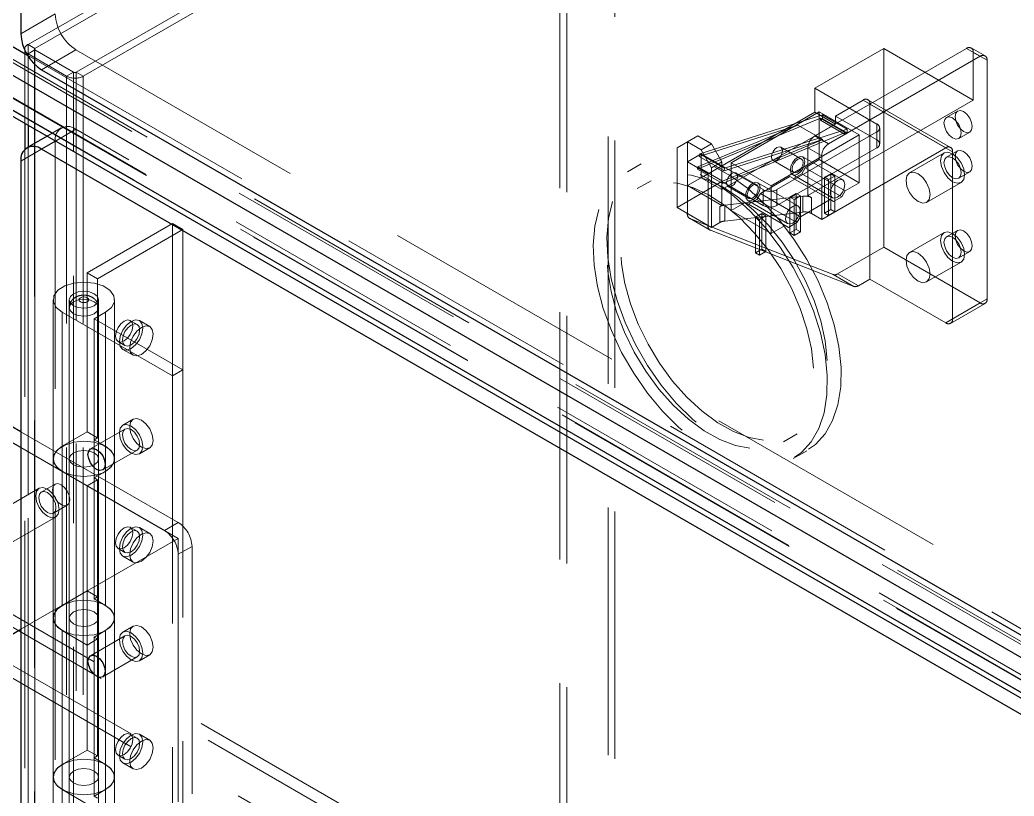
# Model space of a CAD drawing. Header units: millimetres. Extents: x 108 to 5832, y 144 to 4056.
# Drawn here: x 5037.8 to 5139.8, y 2821.1 to 2900.8 of the extents above; entities that cross this region are included whole.
import ezdxf

# ---------------------------------------------------------------- set-up
doc = ezdxf.new("R2010")
doc.units = ezdxf.units.MM
doc.header["$LTSCALE"] = 20
doc.linetypes.add('HIDDEN', pattern=[1.905, 1.27, -0.635])

msp = doc.modelspace()

# ---------------------------------------------------------------- linework, layer by layer
at = {"color": 7, "linetype": 'Continuous', "lineweight": 25}
for p, q in [((4300.95, 3320.01), (5213.12, 2793.43)), ((4300.95, 3316.42), (5213.12, 2789.83)), ((4301.33, 3315.59), (5213.5, 2789.01)), ((5037.87, 3015.28), (5037.87, 2899.33)), ((5039.99, 2895.66), (5210.4, 2797.28)), ((5038.26, 2890.17), (5038.26, 2887.46)), ((5040.56, 2888.84), (5038.49, 2887.64)), ((5210.4, 2789.12), (5039.99, 2887.49)), ((5037.87, 2886.27), (5037.87, 2770.32)), ((5037.87, 2858.5), (5035.74, 2859.73)), ((5037.87, 2856.87), (5035.74, 2858.09)), ((5036.35, 2837.34), (5037.87, 2838.21))]:
    msp.add_line(p, q, dxfattribs=at)
at = {"color": 1, "linetype": 'HIDDEN', "lineweight": 18}
for p, q in [((5214.25, 2794.08), (4302.79, 3320.25)), ((4302.93, 3320.5), (5214.4, 2794.32)), ((4302.79, 3316.66), (5214.25, 2790.49)), ((4302.83, 3316.57), (5214.3, 2790.39)), ((5214.4, 2790.4), (4302.93, 3316.58)), ((5214.4, 2789.1), (4302.23, 3315.68)), ((4363.46, 3228.55), (5280.16, 2699.35)), ((4364.17, 3226.84), (5280.16, 2698.05)), ((5280.16, 2694.13), (4364.17, 3222.92)), ((5280.16, 2692.82), (4363.46, 3222.02)), ((5093.2, 2929.76), (5038.61, 2898.25)), ((5093.9, 2929.36), (5039.32, 2897.84)), ((5093.2, 2807.28), (5093.2, 2929.76)), ((5093.9, 2806.88), (5093.9, 2929.36)), ((5043.56, 2895.39), (5098.15, 2926.91)), ((5098.15, 2926.91), (5098.15, 2804.43)), ((5044.27, 2894.99), (5098.85, 2926.5)), ((5098.85, 2926.5), (5098.85, 2804.02)), ((5041.4, 2901.38), (5037.87, 2899.33)), ((5038.61, 2775.77), (5038.61, 2898.25)), ((5039.32, 2897.84), (5038.61, 2898.25)), ((5038.26, 2897.76), (5038.26, 2890.17)), ((5038.55, 2897.15), (5211.84, 2797.1)), ((5039.32, 2897.68), (5038.61, 2897.27)), ((5042.57, 2894.99), (5038.61, 2897.27)), ((5038.61, 2897.27), (5038.61, 2889.97)), ((5039.26, 2897.76), (5039.26, 2775.28)), ((5039.32, 2775.36), (5039.32, 2897.84)), ((5043.28, 2895.39), (5039.32, 2897.68)), ((5039.32, 2897.68), (5039.32, 2775.2)), ((5039.99, 2895.66), (5043.52, 2897.7)), ((5043.52, 2897.7), (5213.94, 2799.32)), ((5126.43, 2897.84), (5119.36, 2893.76)), ((5134.92, 2897.84), (5119.36, 2888.86)), ((5126.43, 2897.84), (5135.62, 2892.53)), ((5126.43, 2897.84), (5126.43, 2877.43)), ((5136.33, 2897.03), (5134.92, 2897.84)), ((5136.83, 2897.07), (5135.42, 2897.89)), ((5135.62, 2897.43), (5137.04, 2896.62)), ((5135.62, 2892.53), (5135.62, 2897.43)), ((5120.77, 2888.04), (5136.33, 2897.03)), ((5137.04, 2896.62), (5137.04, 2872.12)), ((5043.28, 2895.39), (5042.57, 2894.99)), ((5043.28, 2772.91), (5043.28, 2895.39)), ((5043.56, 2895.39), (5044.27, 2894.99)), ((5043.56, 2895.39), (5043.56, 2772.91)), ((5042.57, 2894.99), (5042.57, 2772.5)), ((5044.27, 2894.99), (5044.27, 2772.5)), ((5125.72, 2890.08), (5119.36, 2893.76)), ((5119.36, 2891.31), (5119.36, 2893.76)), ((5135.62, 2892.53), (5118.65, 2882.74)), ((5124.31, 2892.53), (5121.48, 2890.9)), ((5124.31, 2892.53), (5132.8, 2887.64)), ((5133.3, 2887.68), (5124.81, 2892.58)), ((5125.02, 2874.16), (5125.02, 2892.13)), ((5133.5, 2887.23), (5125.02, 2892.13)), ((5107.55, 2887.02), (5120.14, 2891.02)), ((5119.36, 2891.31), (5107.69, 2884.57)), ((5110.77, 2886.1), (5119.82, 2891.33)), ((5121.48, 2890.08), (5119.36, 2891.31)), ((5119.82, 2891.33), (5123.92, 2888.96)), ((5119.82, 2891.33), (5119.82, 2886.43)), ((5120.14, 2891.02), (5122.68, 2889.55)), ((5120.14, 2891.02), (5120.14, 2890.62)), ((5134.01, 2891.41), (5132.88, 2890.76)), ((5119.93, 2890.69), (5107.33, 2885.43)), ((5121.48, 2890.08), (5109.81, 2883.35)), ((5119.93, 2890.49), (5119.93, 2890.69)), ((5119.93, 2890.69), (5122.47, 2889.22)), ((5120.14, 2890.62), (5119.93, 2890.49)), ((5119.93, 2890.49), (5122.47, 2889.02)), ((5120.14, 2890.62), (5122.68, 2889.15)), ((5121.48, 2890.08), (5121.48, 2890.9)), ((5125.72, 2888.45), (5121.48, 2890.9)), ((5125.72, 2888.45), (5125.72, 2890.08)), ((5042.02, 2889.68), (5040.56, 2888.84)), ((5043.52, 2889.54), (5041.44, 2888.33)), ((5213.94, 2791.16), (5043.52, 2889.54)), ((5107.36, 2885.69), (5117.62, 2889.97)), ((5117.62, 2889.97), (5107.5, 2886.76)), ((5122.47, 2889.22), (5109.88, 2883.96)), ((5110.1, 2885.55), (5122.68, 2889.55)), ((5115.47, 2883.35), (5125.72, 2889.27)), ((5120.17, 2888.5), (5117.62, 2889.97)), ((5122.47, 2889.02), (5122.47, 2889.22)), ((5122.68, 2889.15), (5122.47, 2889.02)), ((5122.68, 2889.55), (5122.68, 2889.15)), ((5125.72, 2889.27), (5125.72, 2887.64)), ((5126.02, 2888.04), (5126.02, 2889.68)), ((5134.13, 2888.59), (5135.26, 2889.25)), ((5037.87, 2886.27), (5041.4, 2888.31)), ((5041.4, 2888.31), (5041.4, 2772.36)), ((5106.28, 2888.25), (5105.22, 2887.64)), ((5105.22, 2887.64), (5106.28, 2888.25)), ((5107.34, 2888.86), (5106.28, 2888.25)), ((5106.28, 2888.25), (5107.34, 2888.86)), ((5106.28, 2888.25), (5107.69, 2887.43)), ((5106.28, 2888.25), (5106.28, 2883.76)), ((5108.75, 2888.04), (5107.34, 2888.86)), ((5107.69, 2887.43), (5108.75, 2888.04)), ((5108.75, 2888.04), (5109.81, 2886.21)), ((5109.9, 2884.22), (5120.17, 2888.5)), ((5120.17, 2888.5), (5110.05, 2885.29)), ((5114.87, 2883.74), (5123.92, 2888.96)), ((5119.36, 2888.86), (5120.77, 2888.04)), ((5123.92, 2888.96), (5123.92, 2884.06)), ((5038.26, 2887.46), (5038.26, 2775.28)), ((5038.61, 2887.71), (5038.61, 2774.79)), ((5105.22, 2887.64), (5105.22, 2881.51)), ((5107.69, 2887.02), (5106.28, 2886.21)), ((5107.5, 2886.76), (5107.55, 2887.02)), ((5107.55, 2887.02), (5110.1, 2885.55)), ((5108.75, 2885.6), (5107.69, 2887.43)), ((5107.69, 2887.02), (5114.06, 2883.35)), ((5107.69, 2884.57), (5107.69, 2887.02)), ((5115.47, 2881.72), (5125.72, 2887.64)), ((5117.99, 2886.49), (5115.87, 2887.72)), ((5120.07, 2886.82), (5118.65, 2887.64)), ((5118.65, 2882.74), (5118.65, 2887.64)), ((5132.8, 2887.64), (5120.07, 2880.29)), ((5132.63, 2887.11), (5129.09, 2885.07)), ((5134.01, 2887.33), (5132.88, 2886.68)), ((5133.5, 2870.08), (5133.5, 2887.23)), ((5101.55, 2886), (5100.13, 2885.18)), ((5108.4, 2884.98), (5106.28, 2886.21)), ((5107.5, 2886.76), (5110.05, 2885.29)), ((5109.81, 2886.21), (5108.75, 2885.6)), ((5109.81, 2886.21), (5109.81, 2881.72)), ((5110.77, 2886.1), (5114.87, 2883.74)), ((5110.77, 2881.21), (5110.77, 2886.1)), ((5115.07, 2886.33), (5117.19, 2885.11)), ((5122.22, 2884.34), (5118.12, 2886.71)), ((5119.82, 2886.43), (5118.37, 2885.59)), ((5119.82, 2886.43), (5123.92, 2884.06)), ((5120.07, 2880.29), (5120.07, 2886.82)), ((5106.28, 2883.76), (5108.4, 2884.98)), ((5107.33, 2885.43), (5107.36, 2885.69)), ((5107.33, 2885.43), (5109.88, 2883.96)), ((5107.36, 2885.69), (5109.9, 2884.22)), ((5108.4, 2884.98), (5108.4, 2883.35)), ((5108.75, 2885.6), (5108.75, 2879.47)), ((5110.05, 2885.29), (5110.1, 2885.55)), ((5113.4, 2883.84), (5111.27, 2885.06)), ((5118.02, 2884.98), (5117.17, 2884.49)), ((5118.37, 2885.59), (5118.02, 2884.98)), ((5122.12, 2882.61), (5118.02, 2884.98)), ((5122.47, 2883.23), (5118.37, 2885.59)), ((5120.35, 2884.61), (5120.99, 2884.98)), ((5120.99, 2884.98), (5120.99, 2881.31)), ((5120.99, 2884.98), (5121.41, 2884.74)), ((5134.13, 2884.51), (5135.26, 2885.16)), ((5102.55, 2884.26), (5101.13, 2883.45)), ((5107.69, 2884.57), (5109.81, 2883.35)), ((5109.81, 2884.17), (5108.4, 2883.35)), ((5109.81, 2884.17), (5114.06, 2881.72)), ((5109.88, 2883.96), (5109.9, 2884.22)), ((5117.62, 2881.69), (5113.52, 2884.05)), ((5116.81, 2884.7), (5113.77, 2882.94)), ((5120.92, 2882.33), (5116.81, 2884.7)), ((5117.17, 2884.49), (5116.81, 2884.7)), ((5117.07, 2884.89), (5121.17, 2882.52)), ((5121.27, 2882.12), (5117.17, 2884.49)), ((5120.35, 2880.94), (5120.35, 2884.61)), ((5120.35, 2884.61), (5120.77, 2884.37)), ((5120.77, 2884.37), (5121.41, 2884.74)), ((5120.77, 2880.69), (5120.77, 2884.37)), ((5121.41, 2884.74), (5121.41, 2881.06)), ((5123.92, 2884.06), (5122.47, 2883.23)), ((5130.84, 2882.04), (5134.38, 2884.08)), ((5108.4, 2883.35), (5105.22, 2881.51)), ((5109.81, 2881.72), (5106.28, 2883.76)), ((5106.28, 2883.76), (5106.28, 2880.87)), ((5108.4, 2879.65), (5108.4, 2883.35)), ((5110.47, 2883.68), (5112.6, 2882.45)), ((5113.77, 2882.94), (5113.42, 2882.33)), ((5117.88, 2880.57), (5113.77, 2882.94)), ((5114.06, 2883.35), (5114.06, 2881.72)), ((5114.87, 2878.84), (5114.87, 2883.74)), ((5115.47, 2881.72), (5115.47, 2883.35)), ((5116.81, 2882.57), (5117.45, 2882.94)), ((5117.45, 2882.94), (5117.45, 2879.27)), ((5117.45, 2882.94), (5117.88, 2882.7)), ((5122.47, 2883.23), (5122.12, 2882.61)), ((5110.11, 2881.75), (5118.13, 2882.68)), ((5112.22, 2882.04), (5110.77, 2881.21)), ((5116.32, 2879.67), (5112.22, 2882.04)), ((5112.57, 2881.84), (5112.22, 2882.04)), ((5112.47, 2882.24), (5116.57, 2879.87)), ((5113.42, 2882.33), (5112.57, 2881.84)), ((5116.67, 2879.47), (5112.57, 2881.84)), ((5117.52, 2879.96), (5113.42, 2882.33)), ((5116.81, 2878.9), (5116.81, 2882.57)), ((5116.81, 2882.57), (5117.24, 2882.33)), ((5117.24, 2882.33), (5117.88, 2882.7)), ((5117.24, 2878.65), (5117.24, 2882.33)), ((5117.88, 2882.7), (5117.88, 2879.02)), ((5120.92, 2882.33), (5117.88, 2880.57)), ((5118.13, 2881.04), (5118.13, 2882.68)), ((5118.65, 2882.74), (5119.03, 2882.52)), ((5119.03, 2882.52), (5119.03, 2880.89)), ((5121.27, 2882.12), (5120.92, 2882.33)), ((5122.12, 2882.61), (5121.27, 2882.12)), ((5105.22, 2881.51), (5108.75, 2879.47)), ((5106.28, 2880.87), (5108.4, 2879.65)), ((5109.6, 2881.59), (5109.81, 2881.72)), ((5109.6, 2879.96), (5109.6, 2881.59)), ((5110.11, 2881.75), (5110.11, 2880.12)), ((5118.13, 2881.04), (5110.11, 2880.12)), ((5110.77, 2881.21), (5114.87, 2878.84)), ((5113.28, 2880.53), (5113.92, 2880.9)), ((5113.92, 2880.9), (5113.92, 2877.23)), ((5113.92, 2880.9), (5114.34, 2880.65)), ((5120.07, 2880.29), (5119.03, 2880.89)), ((5120.99, 2881.31), (5120.35, 2880.94)), ((5120.35, 2880.94), (5120.77, 2880.69)), ((5121.41, 2881.06), (5120.77, 2880.69)), ((5120.99, 2881.31), (5121.41, 2881.06)), ((5053.42, 2879.86), (5044.69, 2874.82)), ((5053.42, 2879.86), (5054.48, 2879.25)), ((5053.42, 2864.22), (5053.42, 2879.86)), ((5106.49, 2880.41), (5108.61, 2879.19)), ((5108.65, 2879.17), (5106.53, 2880.39)), ((5121.25, 2874.63), (5106.53, 2880.39)), ((5109.6, 2879.96), (5108.75, 2879.47)), ((5113.28, 2876.86), (5113.28, 2880.53)), ((5113.28, 2880.53), (5113.7, 2880.29)), ((5113.7, 2880.29), (5114.34, 2880.65)), ((5113.7, 2876.61), (5113.7, 2880.29)), ((5114.34, 2880.65), (5114.34, 2876.98)), ((5117.52, 2879.96), (5116.67, 2879.47)), ((5117.88, 2880.57), (5117.52, 2879.96)), ((5054.48, 2879.25), (5045.75, 2874.2)), ((5054.48, 2864.84), (5054.48, 2879.25)), ((5123.37, 2873.4), (5108.65, 2879.17)), ((5116.32, 2879.67), (5114.87, 2878.84)), ((5116.67, 2879.47), (5116.32, 2879.67)), ((5117.45, 2879.27), (5116.81, 2878.9)), ((5116.81, 2878.9), (5117.24, 2878.65)), ((5117.88, 2879.02), (5117.24, 2878.65)), ((5117.45, 2879.27), (5117.88, 2879.02)), ((5132.63, 2878.94), (5129.09, 2876.9)), ((5134.01, 2879.16), (5132.88, 2878.51)), ((5113.92, 2877.23), (5113.28, 2876.86)), ((5113.28, 2876.86), (5113.7, 2876.61)), ((5114.34, 2876.98), (5113.7, 2876.61)), ((5113.92, 2877.23), (5114.34, 2876.98)), ((5126.43, 2877.43), (5121.7, 2874.7)), ((5126.43, 2877.43), (5136.33, 2871.71)), ((5134.13, 2876.35), (5135.26, 2877)), ((5130.84, 2873.87), (5134.38, 2875.91)), ((5044.69, 2874.82), (5045.75, 2874.2)), ((5044.69, 2874.82), (5044.69, 2858.49)), ((5123.83, 2873.47), (5121.7, 2874.7)), ((5045.75, 2874.2), (5045.75, 2857.87)), ((5121.25, 2874.63), (5123.37, 2873.4)), ((5123.83, 2873.47), (5125.02, 2874.16)), ((5125.02, 2874.16), (5132.8, 2869.67)), ((5041.19, 2872.04), (5041.19, 2855.71)), ((5042.84, 2872.04), (5042.84, 2855.71)), ((5045.84, 2855.71), (5045.84, 2872.04)), ((5047.49, 2855.71), (5047.49, 2872.04)), ((5136.33, 2871.71), (5132.8, 2869.67)), ((5133.3, 2869.62), (5136.83, 2871.66)), ((5133.5, 2870.08), (5137.04, 2872.12)), ((5042.11, 2854.42), (5042.11, 2870.76)), ((5042.11, 2870.76), (5053.42, 2864.22)), ((5042.84, 2871.22), (5042.84, 2791.2)), ((5045.4, 2870.08), (5046.56, 2870.76)), ((5045.84, 2791.2), (5045.84, 2871.22)), ((5046.56, 2870.76), (5046.56, 2854.42)), ((5045.4, 2870.08), (5054.48, 2864.84)), ((5045.4, 2853.75), (5045.4, 2870.08)), ((5049.8, 2869.51), (5049.1, 2869.92)), ((5051.09, 2869.29), (5050.03, 2869.9)), ((5047.85, 2867.75), (5048.55, 2867.34)), ((5048.33, 2866.95), (5049.39, 2866.34)), ((5053.42, 2864.22), (5054.48, 2864.84)), ((5054.48, 2864.84), (5054.48, 2783.18)), ((5053.42, 2864.22), (5053.42, 2782.57)), ((5049.39, 2859.78), (5048.33, 2859.16)), ((5054.02, 2849.17), (5037.87, 2858.5)), ((5044.69, 2858.49), (5042.11, 2857)), ((5044.69, 2858.49), (5045.75, 2857.87)), ((5048.55, 2858.77), (5045.02, 2856.73)), ((5045.75, 2857.87), (5045.4, 2857.67)), ((5045.4, 2857.67), (5046.56, 2857)), ((5116.13, 2857.47), (5117.55, 2858.28)), ((5054.02, 2847.54), (5037.87, 2856.87)), ((5052.61, 2848.36), (5037.87, 2856.87)), ((5042.11, 2857), (5042.11, 2840.67)), ((5046.27, 2854.57), (5049.8, 2856.61)), ((5046.56, 2840.67), (5046.56, 2857)), ((5050.03, 2856.22), (5051.09, 2856.83)), ((5117.13, 2855.73), (5118.55, 2856.55)), ((5041.19, 2855.71), (5041.19, 2839.38)), ((5042.84, 2855.71), (5042.84, 2839.38)), ((5045.84, 2839.38), (5045.84, 2855.71)), ((5047.49, 2839.38), (5047.49, 2855.71)), ((5044.69, 2852.93), (5042.11, 2854.42)), ((5045.4, 2853.75), (5046.56, 2854.42)), ((5044.69, 2852.93), (5045.75, 2853.55)), ((5045.75, 2853.55), (5045.4, 2853.75)), ((5045.4, 2853.75), (5045.4, 2841.34)), ((5045.75, 2837.22), (5045.75, 2853.55)), ((5039.74, 2852.69), (5024.47, 2843.87)), ((5041.38, 2853.11), (5039.96, 2852.3)), ((5044.69, 2836.6), (5044.69, 2852.93)), ((5041.21, 2850.13), (5042.63, 2850.95)), ((5026.16, 2840.93), (5041.44, 2849.74)), ((5052.61, 2848.36), (5054.02, 2849.17)), ((5049.8, 2848.28), (5049.1, 2848.69)), ((5051.09, 2848.06), (5050.03, 2848.67)), ((5037.87, 2838.21), (5054.02, 2847.54)), ((5054.02, 2790.38), (5054.02, 2847.54)), ((5047.85, 2846.52), (5048.55, 2846.11)), ((5055.44, 2846.73), (5054.02, 2845.91)), ((5055.44, 2846.73), (5055.44, 2807.53)), ((5048.33, 2845.72), (5049.39, 2845.11)), ((5054.02, 2845.91), (5054.02, 2806.71)), ((5042.11, 2840.67), (5044.69, 2842.16)), ((5044.69, 2842.16), (5045.75, 2841.54)), ((5045.4, 2841.34), (5045.75, 2841.54)), ((5045.4, 2841.34), (5046.56, 2840.67)), ((5041.19, 2839.38), (5041.19, 2823.05)), ((5042.84, 2839.38), (5042.84, 2823.05)), ((5045.84, 2823.05), (5045.84, 2839.38)), ((5047.49, 2823.05), (5047.49, 2839.38)), ((5042.11, 2821.76), (5042.11, 2838.09)), ((5042.11, 2838.09), (5044.69, 2836.6)), ((5045.4, 2837.42), (5046.56, 2838.09)), ((5046.56, 2838.09), (5046.56, 2821.76)), ((5049.39, 2838.55), (5048.33, 2837.93)), ((5044.69, 2836.6), (5045.75, 2837.22)), ((5048.55, 2837.54), (5045.02, 2835.5)), ((5045.4, 2837.42), (5045.75, 2837.22)), ((5045.4, 2821.09), (5045.4, 2837.42)), ((5045.75, 2837.22), (5045.75, 2825.21)), ((5044.69, 2836.6), (5044.69, 2825.82)), ((5046.27, 2833.34), (5049.8, 2835.38)), ((5050.03, 2834.99), (5051.09, 2835.6)), ((5049.8, 2827.05), (5049.1, 2827.46)), ((5051.09, 2826.83), (5050.03, 2827.44)), ((5044.69, 2825.82), (5042.11, 2824.33)), ((5044.69, 2825.82), (5045.75, 2825.21)), ((5045.75, 2825.21), (5045.4, 2825.01)), ((5045.4, 2825.01), (5046.56, 2824.33)), ((5047.85, 2825.29), (5048.55, 2824.88)), ((5042.11, 2824.33), (5042.11, 2808)), ((5046.56, 2808), (5046.56, 2824.33)), ((5048.33, 2824.49), (5049.39, 2823.88)), ((5041.19, 2823.05), (5041.19, 2806.72)), ((5042.84, 2823.05), (5042.84, 2806.72)), ((5045.84, 2806.72), (5045.84, 2823.05)), ((5047.49, 2806.72), (5047.49, 2823.05)), ((5044.69, 2820.27), (5042.11, 2821.76)), ((5045.4, 2821.09), (5046.56, 2821.76)), ((5045.75, 2820.89), (5045.4, 2821.09))]:
    msp.add_line(p, q, dxfattribs=at)
at = {"color": 8, "linetype": 'Continuous', "lineweight": 25}
for p, q in [((5031.53, 2901.2), (5038.55, 2897.15)), ((5038.61, 2889.97), (5038.61, 2887.71)), ((5041.44, 2888.33), (5039.99, 2887.49))]:
    msp.add_line(p, q, dxfattribs=at)
at = {"color": 1, "linetype": 'HIDDEN', "lineweight": 18, "flags": 128}
for points in [[(5135.52, 2889.82), (5135.45, 2890.25), (5135.26, 2890.69), (5134.97, 2891.08), (5134.63, 2891.35), (5134.3, 2891.47), (5134.01, 2891.41), (5133.82, 2891.19), (5133.75, 2890.84), (5133.82, 2890.41), (5134.01, 2889.97), (5134.3, 2889.58), (5134.63, 2889.31), (5134.97, 2889.19), (5135.26, 2889.25), (5135.45, 2889.47), (5135.52, 2889.82)], [(5134.39, 2889.17), (5134.32, 2889.6), (5134.13, 2890.04), (5133.84, 2890.42), (5133.5, 2890.7), (5133.16, 2890.81), (5132.88, 2890.76), (5132.69, 2890.54), (5132.62, 2890.19), (5132.69, 2889.76), (5132.88, 2889.32), (5133.16, 2888.93), (5133.5, 2888.66), (5133.84, 2888.54), (5134.13, 2888.59), (5134.32, 2888.81), (5134.39, 2889.17)], [(5114.91, 2886.7), (5114.95, 2886.97), (5115.07, 2887.25), (5115.25, 2887.5), (5115.47, 2887.68), (5115.69, 2887.75), (5115.87, 2887.72), (5115.99, 2887.57), (5116.04, 2887.35), (5115.99, 2887.07), (5115.87, 2886.79), (5115.69, 2886.54), (5115.47, 2886.37), (5115.25, 2886.29), (5115.07, 2886.33), (5114.95, 2886.47), (5114.91, 2886.7)], [(5134.74, 2884.88), (5134.65, 2885.48), (5134.38, 2886.1), (5133.98, 2886.64), (5133.5, 2887.02), (5133.03, 2887.19), (5132.63, 2887.11), (5132.36, 2886.8), (5132.26, 2886.31), (5132.36, 2885.71), (5132.63, 2885.09), (5133.03, 2884.55), (5133.5, 2884.16), (5133.98, 2884), (5134.38, 2884.08), (5134.65, 2884.39), (5134.74, 2884.88)], [(5135.52, 2885.74), (5135.45, 2886.17), (5135.26, 2886.61), (5134.97, 2886.99), (5134.63, 2887.27), (5134.3, 2887.38), (5134.01, 2887.33), (5133.82, 2887.11), (5133.75, 2886.76), (5133.82, 2886.33), (5134.01, 2885.89), (5134.3, 2885.5), (5134.63, 2885.23), (5134.97, 2885.11), (5135.26, 2885.16), (5135.45, 2885.38), (5135.52, 2885.74)], [(5120.63, 2864.28), (5120.41, 2866.42), (5119.94, 2868.65), (5119.22, 2870.91), (5118.28, 2873.16), (5117.14, 2875.36), (5115.81, 2877.45), (5114.33, 2879.39), (5112.72, 2881.15), (5111.04, 2882.67), (5109.29, 2883.93), (5107.54, 2884.91), (5105.81, 2885.58), (5104.14, 2885.93), (5102.56, 2885.94), (5101.12, 2885.63), (5099.83, 2884.99), (5098.73, 2884.05), (5097.84, 2882.81), (5097.19, 2881.31), (5096.77, 2879.58), (5096.61, 2877.65), (5096.71, 2875.58), (5097.06, 2873.39), (5097.65, 2871.14), (5098.48, 2868.87), (5099.53, 2866.64), (5100.77, 2864.49), (5102.18, 2862.47), (5103.72, 2860.62), (5105.37, 2858.97), (5107.09, 2857.58), (5108.85, 2856.45), (5110.59, 2855.63), (5112.3, 2855.12), (5113.93, 2854.94), (5115.44, 2855.09), (5116.81, 2855.56), (5118.01, 2856.36), (5119, 2857.45), (5119.78, 2858.82), (5120.31, 2860.44), (5120.6, 2862.27), (5120.63, 2864.28)], [(5122.05, 2865.1), (5121.83, 2867.24), (5121.35, 2869.46), (5120.64, 2871.73), (5119.7, 2873.98), (5118.55, 2876.18), (5117.22, 2878.27), (5115.74, 2880.21), (5114.14, 2881.96), (5112.45, 2883.49), (5110.71, 2884.75), (5108.95, 2885.73), (5107.22, 2886.4), (5105.55, 2886.74), (5103.98, 2886.76), (5102.53, 2886.45), (5101.24, 2885.81), (5100.15, 2884.86), (5099.26, 2883.63), (5098.6, 2882.13), (5098.19, 2880.4), (5098.03, 2878.47), (5098.12, 2876.39), (5098.47, 2874.2), (5099.07, 2871.95), (5099.9, 2869.69), (5100.94, 2867.46), (5102.19, 2865.31), (5103.59, 2863.29), (5105.14, 2861.43), (5106.79, 2859.79), (5108.51, 2858.39), (5110.26, 2857.27), (5112.01, 2856.45), (5113.71, 2855.94), (5115.34, 2855.75), (5116.86, 2855.9), (5118.23, 2856.38), (5119.42, 2857.17), (5120.42, 2858.27), (5121.19, 2859.64), (5121.73, 2861.26), (5122.02, 2863.09), (5122.05, 2865.1)], [(5116.85, 2885.37), (5116.91, 2885.73), (5117.07, 2886.1), (5117.31, 2886.43), (5117.59, 2886.66), (5117.88, 2886.75), (5118.12, 2886.71), (5118.28, 2886.52), (5118.33, 2886.23), (5118.28, 2885.87), (5118.12, 2885.49), (5117.88, 2885.17), (5117.59, 2884.94), (5117.31, 2884.84), (5117.07, 2884.89), (5116.91, 2885.07), (5116.85, 2885.37)], [(5118.16, 2886.12), (5118.12, 2886.35), (5117.99, 2886.49), (5117.81, 2886.53), (5117.59, 2886.45), (5117.38, 2886.28), (5117.19, 2886.03), (5117.07, 2885.75), (5117.03, 2885.47), (5117.07, 2885.25), (5117.19, 2885.11), (5117.38, 2885.07), (5117.59, 2885.14), (5117.81, 2885.32), (5117.99, 2885.57), (5118.12, 2885.85), (5118.16, 2886.12)], [(5134.39, 2885.08), (5134.32, 2885.51), (5134.13, 2885.95), (5133.84, 2886.34), (5133.5, 2886.61), (5133.16, 2886.73), (5132.88, 2886.68), (5132.69, 2886.46), (5132.62, 2886.1), (5132.69, 2885.67), (5132.88, 2885.23), (5133.16, 2884.85), (5133.5, 2884.57), (5133.84, 2884.46), (5134.13, 2884.51), (5134.32, 2884.73), (5134.39, 2885.08)], [(5120.64, 2865.82), (5120.42, 2867.81), (5119.97, 2869.87), (5119.28, 2871.96), (5118.38, 2874.04), (5117.28, 2876.06), (5116.01, 2877.96), (5114.6, 2879.71), (5113.08, 2881.25), (5111.5, 2882.57), (5109.88, 2883.62), (5108.26, 2884.38), (5106.68, 2884.83), (5105.19, 2884.97), (5103.81, 2884.78), (5102.57, 2884.28), (5101.51, 2883.47), (5100.65, 2882.38), (5100.01, 2881.02), (5099.6, 2879.44), (5099.44, 2877.67), (5099.53, 2875.74), (5099.86, 2873.72), (5100.44, 2871.63), (5101.24, 2869.54), (5102.24, 2867.48), (5103.43, 2865.52), (5104.77, 2863.69), (5106.24, 2862.04), (5107.8, 2860.6), (5109.4, 2859.42), (5111.03, 2858.51), (5112.63, 2857.9), (5114.17, 2857.61), (5115.61, 2857.63), (5116.92, 2857.98), (5118.08, 2858.64), (5119.04, 2859.59), (5119.79, 2860.82), (5120.32, 2862.29), (5120.6, 2863.97), (5120.64, 2865.82)], [(5110.31, 2884.04), (5110.35, 2884.32), (5110.47, 2884.6), (5110.66, 2884.85), (5110.87, 2885.02), (5111.09, 2885.1), (5111.27, 2885.06), (5111.4, 2884.92), (5111.44, 2884.7), (5111.4, 2884.42), (5111.27, 2884.14), (5111.09, 2883.89), (5110.87, 2883.72), (5110.66, 2883.64), (5110.47, 2883.68), (5110.35, 2883.82), (5110.31, 2884.04)], [(5131.2, 2882.84), (5131.11, 2883.44), (5130.84, 2884.06), (5130.44, 2884.6), (5129.97, 2884.98), (5129.49, 2885.15), (5129.09, 2885.07), (5128.82, 2884.76), (5128.73, 2884.27), (5128.82, 2883.67), (5129.09, 2883.05), (5129.49, 2882.51), (5129.97, 2882.12), (5130.44, 2881.96), (5130.84, 2882.04), (5131.11, 2882.35), (5131.2, 2882.84)], [(5119.22, 2865.01), (5119.01, 2866.99), (5118.55, 2869.05), (5117.87, 2871.15), (5116.96, 2873.23), (5115.86, 2875.24), (5114.59, 2877.14), (5113.18, 2878.89), (5111.67, 2880.44), (5110.08, 2881.75), (5108.46, 2882.8), (5106.84, 2883.56), (5105.27, 2884.01), (5103.77, 2884.15), (5102.39, 2883.96), (5101.15, 2883.46), (5100.09, 2882.65), (5099.23, 2881.56), (5098.59, 2880.21), (5098.19, 2878.62), (5098.03, 2876.85), (5098.12, 2874.93), (5098.45, 2872.9), (5099.02, 2870.81), (5099.82, 2868.72), (5100.83, 2866.67), (5102.02, 2864.7), (5103.36, 2862.87), (5104.83, 2861.22), (5106.38, 2859.79), (5107.99, 2858.6), (5109.61, 2857.69), (5111.21, 2857.09), (5112.75, 2856.79), (5114.2, 2856.82), (5115.51, 2857.16), (5116.66, 2857.82), (5117.63, 2858.77), (5118.38, 2860), (5118.9, 2861.47), (5119.19, 2863.15), (5119.22, 2865.01)], [(5112.25, 2882.72), (5112.31, 2883.08), (5112.47, 2883.45), (5112.71, 2883.77), (5113, 2884), (5113.28, 2884.1), (5113.52, 2884.05), (5113.68, 2883.87), (5113.74, 2883.57), (5113.68, 2883.21), (5113.52, 2882.84), (5113.28, 2882.52), (5113, 2882.29), (5112.71, 2882.19), (5112.47, 2882.24), (5112.31, 2882.42), (5112.25, 2882.72)], [(5113.56, 2883.47), (5113.52, 2883.7), (5113.4, 2883.84), (5113.21, 2883.87), (5113, 2883.8), (5112.78, 2883.62), (5112.6, 2883.38), (5112.47, 2883.09), (5112.43, 2882.82), (5112.47, 2882.59), (5112.6, 2882.45), (5112.78, 2882.42), (5113, 2882.49), (5113.21, 2882.67), (5113.4, 2882.91), (5113.52, 2883.2), (5113.56, 2883.47)], [(5120.95, 2883), (5121.01, 2883.36), (5121.17, 2883.73), (5121.41, 2884.06), (5121.69, 2884.29), (5121.98, 2884.39), (5122.22, 2884.34), (5122.38, 2884.15), (5122.44, 2883.86), (5122.38, 2883.5), (5122.22, 2883.13), (5121.98, 2882.8), (5121.69, 2882.57), (5121.41, 2882.47), (5121.17, 2882.52), (5121.01, 2882.71), (5120.95, 2883)], [(5116.36, 2880.35), (5116.41, 2880.71), (5116.57, 2881.08), (5116.81, 2881.41), (5117.1, 2881.63), (5117.38, 2881.73), (5117.62, 2881.69), (5117.78, 2881.5), (5117.84, 2881.21), (5117.78, 2880.85), (5117.62, 2880.47), (5117.38, 2880.15), (5117.1, 2879.92), (5116.81, 2879.82), (5116.57, 2879.87), (5116.41, 2880.05), (5116.36, 2880.35)], [(5134.74, 2876.71), (5134.65, 2877.31), (5134.38, 2877.93), (5133.98, 2878.47), (5133.5, 2878.86), (5133.03, 2879.02), (5132.63, 2878.94), (5132.36, 2878.63), (5132.26, 2878.14), (5132.36, 2877.54), (5132.63, 2876.92), (5133.03, 2876.38), (5133.5, 2876), (5133.98, 2875.83), (5134.38, 2875.91), (5134.65, 2876.22), (5134.74, 2876.71)], [(5135.52, 2877.57), (5135.45, 2878), (5135.26, 2878.44), (5134.97, 2878.83), (5134.63, 2879.1), (5134.3, 2879.22), (5134.01, 2879.16), (5133.82, 2878.94), (5133.75, 2878.59), (5133.82, 2878.16), (5134.01, 2877.72), (5134.3, 2877.33), (5134.63, 2877.06), (5134.97, 2876.94), (5135.26, 2877), (5135.45, 2877.22), (5135.52, 2877.57)], [(5134.39, 2876.92), (5134.32, 2877.35), (5134.13, 2877.79), (5133.84, 2878.18), (5133.5, 2878.45), (5133.16, 2878.57), (5132.88, 2878.51), (5132.69, 2878.29), (5132.62, 2877.94), (5132.69, 2877.51), (5132.88, 2877.07), (5133.16, 2876.68), (5133.5, 2876.41), (5133.84, 2876.29), (5134.13, 2876.35), (5134.32, 2876.57), (5134.39, 2876.92)], [(5131.2, 2874.67), (5131.11, 2875.27), (5130.84, 2875.89), (5130.44, 2876.43), (5129.97, 2876.82), (5129.49, 2876.98), (5129.09, 2876.9), (5128.82, 2876.59), (5128.73, 2876.1), (5128.82, 2875.5), (5129.09, 2874.88), (5129.49, 2874.34), (5129.97, 2873.96), (5130.44, 2873.79), (5130.84, 2873.87), (5131.11, 2874.18), (5131.2, 2874.67)], [(5042.11, 2870.76), (5041.5, 2871.25), (5041.21, 2871.84), (5041.27, 2872.45), (5041.67, 2873.01), (5042.37, 2873.46), (5043.3, 2873.76), (5044.34, 2873.86), (5045.38, 2873.76), (5046.3, 2873.46), (5047, 2873.01), (5047.41, 2872.45), (5047.47, 2871.84), (5047.17, 2871.25), (5046.56, 2870.76)], [(5043.28, 2872.65), (5042.95, 2872.37), (5042.84, 2872.04), (5042.95, 2871.71), (5043.28, 2871.43), (5043.76, 2871.24), (5044.34, 2871.18), (5044.91, 2871.24), (5045.4, 2871.43), (5045.72, 2871.71), (5045.84, 2872.04), (5045.72, 2872.37), (5045.4, 2872.65), (5044.91, 2872.84), (5044.34, 2872.91), (5043.76, 2872.84), (5043.28, 2872.65)], [(5045.4, 2871.84), (5045.72, 2871.56), (5045.84, 2871.22), (5045.72, 2870.89), (5045.4, 2870.61), (5044.91, 2870.42), (5044.34, 2870.36), (5043.76, 2870.42), (5043.28, 2870.61), (5042.95, 2870.89), (5042.84, 2871.22), (5042.95, 2871.56), (5043.28, 2871.84), (5043.76, 2872.02), (5044.34, 2872.09), (5044.91, 2872.02), (5045.4, 2871.84)], [(5044.69, 2871.84), (5044.53, 2871.77), (5044.34, 2871.75), (5044.14, 2871.77), (5043.98, 2871.84), (5043.87, 2871.93), (5043.84, 2872.04), (5043.87, 2872.15), (5043.98, 2872.25), (5044.14, 2872.31), (5044.34, 2872.33), (5044.53, 2872.31), (5044.69, 2872.25), (5044.8, 2872.15), (5044.84, 2872.04), (5044.8, 2871.93), (5044.69, 2871.84)], [(5048.47, 2869.86), (5048.13, 2869.58), (5047.85, 2869.2), (5047.66, 2868.75), (5047.59, 2868.32), (5047.66, 2867.97), (5047.85, 2867.75), (5048.13, 2867.7), (5048.47, 2867.81), (5048.81, 2868.09), (5049.1, 2868.47), (5049.29, 2868.92), (5049.36, 2869.35), (5049.29, 2869.7), (5049.1, 2869.92), (5048.81, 2869.97), (5048.47, 2869.86)], [(5047.98, 2867.73), (5048.07, 2868.32), (5048.33, 2868.92), (5048.72, 2869.44), (5049.18, 2869.82), (5049.64, 2869.98), (5050.03, 2869.9), (5050.29, 2869.6), (5050.38, 2869.12), (5050.29, 2868.54), (5050.03, 2867.94), (5049.64, 2867.41), (5049.18, 2867.04), (5048.72, 2866.88), (5048.33, 2866.95), (5048.07, 2867.25), (5047.98, 2867.73)], [(5049.18, 2869.45), (5048.84, 2869.17), (5048.55, 2868.79), (5048.36, 2868.35), (5048.3, 2867.92), (5048.36, 2867.56), (5048.55, 2867.34), (5048.84, 2867.29), (5049.18, 2867.41), (5049.52, 2867.68), (5049.8, 2868.07), (5050, 2868.51), (5050.06, 2868.94), (5050, 2869.29), (5049.8, 2869.51), (5049.52, 2869.57), (5049.18, 2869.45)], [(5049.04, 2867.12), (5049.13, 2867.7), (5049.39, 2868.31), (5049.78, 2868.83), (5050.24, 2869.2), (5050.7, 2869.36), (5051.09, 2869.29), (5051.35, 2868.99), (5051.44, 2868.51), (5051.35, 2867.92), (5051.09, 2867.32), (5050.7, 2866.8), (5050.24, 2866.43), (5049.78, 2866.27), (5049.39, 2866.34), (5049.13, 2866.64), (5049.04, 2867.12)], [(5051.44, 2857.61), (5051.35, 2858.19), (5051.09, 2858.79), (5050.7, 2859.32), (5050.24, 2859.69), (5049.78, 2859.85), (5049.39, 2859.78), (5049.13, 2859.48), (5049.04, 2859), (5049.13, 2858.41), (5049.39, 2857.81), (5049.78, 2857.29), (5050.24, 2856.92), (5050.7, 2856.76), (5051.09, 2856.83), (5051.35, 2857.13), (5051.44, 2857.61)], [(5050.38, 2857), (5050.29, 2857.58), (5050.03, 2858.18), (5049.64, 2858.71), (5049.18, 2859.08), (5048.72, 2859.24), (5048.33, 2859.16), (5048.07, 2858.86), (5047.98, 2858.39), (5048.07, 2857.8), (5048.33, 2857.2), (5048.72, 2856.67), (5049.18, 2856.3), (5049.64, 2856.14), (5050.03, 2856.22), (5050.29, 2856.52), (5050.38, 2857)], [(5048.3, 2858.2), (5048.36, 2858.55), (5048.55, 2858.77), (5048.84, 2858.83), (5049.18, 2858.71), (5049.52, 2858.44), (5049.8, 2858.05), (5050, 2857.61), (5050.06, 2857.18), (5050, 2856.83), (5049.8, 2856.61), (5049.52, 2856.55), (5049.18, 2856.67), (5048.84, 2856.94), (5048.55, 2857.33), (5048.36, 2857.77), (5048.3, 2858.2)], [(5046.56, 2854.42), (5047.17, 2854.92), (5047.47, 2855.51), (5047.41, 2856.11), (5047, 2856.68), (5046.3, 2857.13), (5045.38, 2857.43), (5044.34, 2857.53), (5043.3, 2857.43), (5042.37, 2857.13), (5041.67, 2856.68), (5041.27, 2856.11), (5041.21, 2855.51), (5041.5, 2854.92), (5042.11, 2854.42)], [(5046.56, 2857), (5047.17, 2856.5), (5047.47, 2855.91), (5047.41, 2855.31), (5047, 2854.74), (5046.3, 2854.29), (5045.38, 2853.99), (5044.34, 2853.89), (5043.3, 2853.99), (5042.37, 2854.29), (5041.67, 2854.74), (5041.27, 2855.31), (5041.21, 2855.91), (5041.5, 2856.5), (5042.11, 2857)], [(5043.28, 2856.32), (5043.76, 2856.51), (5044.34, 2856.58), (5044.91, 2856.51), (5045.4, 2856.32), (5045.72, 2856.04), (5045.84, 2855.71), (5045.72, 2855.38), (5045.4, 2855.1), (5044.91, 2854.91), (5044.34, 2854.84), (5043.76, 2854.91), (5043.28, 2855.1), (5042.95, 2855.38), (5042.84, 2855.71), (5042.95, 2856.04), (5043.28, 2856.32)], [(5045.4, 2856.32), (5044.91, 2856.51), (5044.34, 2856.58), (5043.76, 2856.51), (5043.28, 2856.32), (5042.95, 2856.04), (5042.84, 2855.71), (5042.95, 2855.38), (5043.28, 2855.1), (5043.76, 2854.91), (5044.34, 2854.84), (5044.91, 2854.91), (5045.4, 2855.1), (5045.72, 2855.38), (5045.84, 2855.71), (5045.72, 2856.04), (5045.4, 2856.32)], [(5040.59, 2849.83), (5041.05, 2849.67), (5041.44, 2849.74), (5041.7, 2850.04), (5041.79, 2850.52), (5041.7, 2851.11), (5041.44, 2851.71), (5041.05, 2852.23), (5040.59, 2852.6), (5040.13, 2852.76), (5039.74, 2852.69), (5039.48, 2852.39), (5039.39, 2851.91), (5039.48, 2851.32), (5039.74, 2850.72), (5040.13, 2850.2), (5040.59, 2849.83)], [(5041.47, 2850.7), (5041.41, 2851.13), (5041.21, 2851.58), (5040.93, 2851.96), (5040.59, 2852.24), (5040.25, 2852.35), (5039.96, 2852.3), (5039.77, 2852.08), (5039.7, 2851.73), (5039.77, 2851.3), (5039.96, 2850.85), (5040.25, 2850.47), (5040.59, 2850.19), (5040.93, 2850.08), (5041.21, 2850.13), (5041.41, 2850.35), (5041.47, 2850.7)], [(5041.12, 2852.54), (5041.19, 2852.89), (5041.38, 2853.11), (5041.66, 2853.17), (5042, 2853.05), (5042.34, 2852.78), (5042.63, 2852.39), (5042.82, 2851.95), (5042.89, 2851.52), (5042.82, 2851.17), (5042.63, 2850.95), (5042.34, 2850.89), (5042, 2851.01), (5041.66, 2851.28), (5041.38, 2851.67), (5041.19, 2852.11), (5041.12, 2852.54)], [(5048.47, 2848.63), (5048.13, 2848.35), (5047.85, 2847.97), (5047.66, 2847.52), (5047.59, 2847.09), (5047.66, 2846.74), (5047.85, 2846.52), (5048.13, 2846.47), (5048.47, 2846.58), (5048.81, 2846.86), (5049.1, 2847.24), (5049.29, 2847.69), (5049.36, 2848.12), (5049.29, 2848.47), (5049.1, 2848.69), (5048.81, 2848.74), (5048.47, 2848.63)], [(5047.98, 2846.5), (5048.07, 2847.09), (5048.33, 2847.69), (5048.72, 2848.21), (5049.18, 2848.59), (5049.64, 2848.74), (5050.03, 2848.67), (5050.29, 2848.37), (5050.38, 2847.89), (5050.29, 2847.31), (5050.03, 2846.71), (5049.64, 2846.18), (5049.18, 2845.81), (5048.72, 2845.65), (5048.33, 2845.72), (5048.07, 2846.02), (5047.98, 2846.5)], [(5049.18, 2848.22), (5048.84, 2847.94), (5048.55, 2847.56), (5048.36, 2847.12), (5048.3, 2846.69), (5048.36, 2846.33), (5048.55, 2846.11), (5048.84, 2846.06), (5049.18, 2846.18), (5049.52, 2846.45), (5049.8, 2846.84), (5050, 2847.28), (5050.06, 2847.71), (5050, 2848.06), (5049.8, 2848.28), (5049.52, 2848.34), (5049.18, 2848.22)], [(5049.04, 2845.89), (5049.13, 2846.47), (5049.39, 2847.08), (5049.78, 2847.6), (5050.24, 2847.97), (5050.7, 2848.13), (5051.09, 2848.06), (5051.35, 2847.76), (5051.44, 2847.28), (5051.35, 2846.69), (5051.09, 2846.09), (5050.7, 2845.57), (5050.24, 2845.2), (5049.78, 2845.04), (5049.39, 2845.11), (5049.13, 2845.41), (5049.04, 2845.89)], [(5042.11, 2838.09), (5041.5, 2838.59), (5041.21, 2839.18), (5041.27, 2839.78), (5041.67, 2840.35), (5042.37, 2840.8), (5043.3, 2841.1), (5044.34, 2841.2), (5045.38, 2841.1), (5046.3, 2840.8), (5047, 2840.35), (5047.41, 2839.78), (5047.47, 2839.18), (5047.17, 2838.59), (5046.56, 2838.09)], [(5042.11, 2840.67), (5041.5, 2840.17), (5041.21, 2839.58), (5041.27, 2838.97), (5041.67, 2838.41), (5042.37, 2837.96), (5043.3, 2837.66), (5044.34, 2837.56), (5045.38, 2837.66), (5046.3, 2837.96), (5047, 2838.41), (5047.41, 2838.97), (5047.47, 2839.58), (5047.17, 2840.17), (5046.56, 2840.67)], [(5043.28, 2839.99), (5042.95, 2839.71), (5042.84, 2839.38), (5042.95, 2839.05), (5043.28, 2838.77), (5043.76, 2838.58), (5044.34, 2838.51), (5044.91, 2838.58), (5045.4, 2838.77), (5045.72, 2839.05), (5045.84, 2839.38), (5045.72, 2839.71), (5045.4, 2839.99), (5044.91, 2840.18), (5044.34, 2840.25), (5043.76, 2840.18), (5043.28, 2839.99)], [(5045.4, 2839.99), (5045.72, 2839.71), (5045.84, 2839.38), (5045.72, 2839.05), (5045.4, 2838.77), (5044.91, 2838.58), (5044.34, 2838.51), (5043.76, 2838.58), (5043.28, 2838.77), (5042.95, 2839.05), (5042.84, 2839.38), (5042.95, 2839.71), (5043.28, 2839.99), (5043.76, 2840.18), (5044.34, 2840.25), (5044.91, 2840.18), (5045.4, 2839.99)], [(5050.38, 2835.77), (5050.29, 2836.35), (5050.03, 2836.95), (5049.64, 2837.48), (5049.18, 2837.85), (5048.72, 2838.01), (5048.33, 2837.93), (5048.07, 2837.63), (5047.98, 2837.16), (5048.07, 2836.57), (5048.33, 2835.97), (5048.72, 2835.44), (5049.18, 2835.07), (5049.64, 2834.91), (5050.03, 2834.99), (5050.29, 2835.29), (5050.38, 2835.77)], [(5051.44, 2836.38), (5051.35, 2836.96), (5051.09, 2837.56), (5050.7, 2838.09), (5050.24, 2838.46), (5049.78, 2838.62), (5049.39, 2838.55), (5049.13, 2838.25), (5049.04, 2837.77), (5049.13, 2837.18), (5049.39, 2836.58), (5049.78, 2836.06), (5050.24, 2835.69), (5050.7, 2835.53), (5051.09, 2835.6), (5051.35, 2835.9), (5051.44, 2836.38)], [(5048.3, 2836.97), (5048.36, 2837.32), (5048.55, 2837.54), (5048.84, 2837.6), (5049.18, 2837.48), (5049.52, 2837.21), (5049.8, 2836.82), (5050, 2836.38), (5050.06, 2835.95), (5050, 2835.6), (5049.8, 2835.38), (5049.52, 2835.32), (5049.18, 2835.44), (5048.84, 2835.71), (5048.55, 2836.1), (5048.36, 2836.54), (5048.3, 2836.97)], [(5048.47, 2827.4), (5048.13, 2827.12), (5047.85, 2826.74), (5047.66, 2826.29), (5047.59, 2825.86), (5047.66, 2825.51), (5047.85, 2825.29), (5048.13, 2825.24), (5048.47, 2825.35), (5048.81, 2825.63), (5049.1, 2826.01), (5049.29, 2826.46), (5049.36, 2826.89), (5049.29, 2827.24), (5049.1, 2827.46), (5048.81, 2827.51), (5048.47, 2827.4)], [(5047.98, 2825.27), (5048.07, 2825.86), (5048.33, 2826.46), (5048.72, 2826.98), (5049.18, 2827.35), (5049.64, 2827.51), (5050.03, 2827.44), (5050.29, 2827.14), (5050.38, 2826.66), (5050.29, 2826.08), (5050.03, 2825.48), (5049.64, 2824.95), (5049.18, 2824.58), (5048.72, 2824.42), (5048.33, 2824.49), (5048.07, 2824.79), (5047.98, 2825.27)], [(5049.18, 2826.99), (5048.84, 2826.71), (5048.55, 2826.33), (5048.36, 2825.89), (5048.3, 2825.46), (5048.36, 2825.1), (5048.55, 2824.88), (5048.84, 2824.83), (5049.18, 2824.95), (5049.52, 2825.22), (5049.8, 2825.61), (5050, 2826.05), (5050.06, 2826.48), (5050, 2826.83), (5049.8, 2827.05), (5049.52, 2827.11), (5049.18, 2826.99)], [(5049.04, 2824.66), (5049.13, 2825.24), (5049.39, 2825.85), (5049.78, 2826.37), (5050.24, 2826.74), (5050.7, 2826.9), (5051.09, 2826.83), (5051.35, 2826.53), (5051.44, 2826.05), (5051.35, 2825.46), (5051.09, 2824.86), (5050.7, 2824.34), (5050.24, 2823.97), (5049.78, 2823.81), (5049.39, 2823.88), (5049.13, 2824.18), (5049.04, 2824.66)], [(5046.56, 2821.76), (5047.17, 2822.26), (5047.47, 2822.84), (5047.41, 2823.45), (5047, 2824.02), (5046.3, 2824.47), (5045.38, 2824.77), (5044.34, 2824.87), (5043.3, 2824.77), (5042.37, 2824.47), (5041.67, 2824.02), (5041.27, 2823.45), (5041.21, 2822.84), (5041.5, 2822.26), (5042.11, 2821.76)], [(5046.56, 2824.33), (5047.17, 2823.84), (5047.47, 2823.25), (5047.41, 2822.64), (5047, 2822.08), (5046.3, 2821.63), (5045.38, 2821.33), (5044.34, 2821.23), (5043.3, 2821.33), (5042.37, 2821.63), (5041.67, 2822.08), (5041.27, 2822.64), (5041.21, 2823.25), (5041.5, 2823.84), (5042.11, 2824.33)], [(5043.28, 2823.66), (5043.76, 2823.85), (5044.34, 2823.91), (5044.91, 2823.85), (5045.4, 2823.66), (5045.72, 2823.38), (5045.84, 2823.05), (5045.72, 2822.72), (5045.4, 2822.44), (5044.91, 2822.25), (5044.34, 2822.18), (5043.76, 2822.25), (5043.28, 2822.44), (5042.95, 2822.72), (5042.84, 2823.05), (5042.95, 2823.38), (5043.28, 2823.66)], [(5045.4, 2823.66), (5044.91, 2823.85), (5044.34, 2823.91), (5043.76, 2823.85), (5043.28, 2823.66), (5042.95, 2823.38), (5042.84, 2823.05), (5042.95, 2822.72), (5043.28, 2822.44), (5043.76, 2822.25), (5044.34, 2822.18), (5044.91, 2822.25), (5045.4, 2822.44), (5045.72, 2822.72), (5045.84, 2823.05), (5045.72, 2823.38), (5045.4, 2823.66)]]:
    msp.add_lwpolyline(points, dxfattribs=at)
at = {"color": 7, "linetype": 'Continuous', "lineweight": 25, "flags": 128}
for points in [[(5044.76, 2856.16), (5044.83, 2856.51), (5045.02, 2856.73), (5045.31, 2856.79), (5045.64, 2856.67), (5045.98, 2856.4), (5046.27, 2856.01), (5046.46, 2855.57), (5046.53, 2855.14), (5046.46, 2854.79), (5046.27, 2854.57), (5045.98, 2854.51), (5045.64, 2854.63), (5045.31, 2854.9), (5045.02, 2855.29), (5044.83, 2855.73), (5044.76, 2856.16)], [(5044.76, 2834.93), (5044.83, 2835.28), (5045.02, 2835.5), (5045.31, 2835.56), (5045.64, 2835.44), (5045.98, 2835.17), (5046.27, 2834.78), (5046.46, 2834.34), (5046.53, 2833.91), (5046.46, 2833.56), (5046.27, 2833.34), (5045.98, 2833.28), (5045.64, 2833.4), (5045.31, 2833.67), (5045.02, 2834.06), (5044.83, 2834.5), (5044.76, 2834.93)]]:
    msp.add_lwpolyline(points, dxfattribs=at)
at = {"color": 1, "linetype": 'HIDDEN', "lineweight": 18}
for centre, radius, start, end in [((5046.01, 2901.58), 4.61, 182.6045, 237.3942), ((5038.79, 2897.76), 0.524, 110.7843, 249.2206), ((5039.35, 2897.76), 0.0873, 110.7862, 249.2286), ((5135.19, 2897.5), 0.437, 350.7883, 129.198), ((5136.61, 2896.69), 0.437, 350.7883, 129.198), ((5043.42, 2895.67), 0.307, 242.5942, 297.4206), ((5043.42, 2896.62), 1.84, 242.6093, 297.3923), ((5124.59, 2892.2), 0.437, 350.7887, 129.2094), ((5125.57, 2889.68), 0.437, 290.7891, 69.2169), ((5042.69, 2888.52), 1.31, 50.7942, 189.2205), ((5120.19, 2887.57), 1.54, 122.6093, 177.3917), ((5121.6, 2886.75), 1.54, 122.6093, 177.3917), ((5125.57, 2888.04), 0.437, 290.7891, 69.2169), ((5133.07, 2887.3), 0.437, 350.7887, 129.2094), ((5114.76, 2884.71), 1.54, 242.6113, 297.3877), ((5118.33, 2881.17), 1.52, 62.5055, 97.6629), ((5106.75, 2880.81), 0.477, 173.1108, 242.4286), ((5110.24, 2880.42), 1.34, 95.6432, 118.6915), ((5114.76, 2883.08), 1.54, 242.6113, 297.3877), ((5118.33, 2879.54), 1.52, 62.5055, 97.6629), ((5110.24, 2878.79), 1.34, 95.6432, 118.6915), ((5108.87, 2879.59), 0.477, 173.1108, 242.4286), ((5121.4, 2875.14), 0.535, 253.4376, 304.3949), ((5123.52, 2873.92), 0.535, 253.4376, 304.3949), ((5136.61, 2872.05), 0.437, 230.8054, 9.2053), ((5133.07, 2870.01), 0.437, 230.8054, 9.2053), ((5052.37, 2846.59), 3.07, 2.6051, 57.3949), ((5050.95, 2845.77), 3.07, 2.6051, 57.3949)]:
    msp.add_arc(centre, radius, start, end, dxfattribs=at)
at = {"color": 7, "linetype": 'Continuous', "lineweight": 25}
for centre, radius, start, end in [((5042.47, 2899.54), 4.61, 182.6045, 237.3942), ((5039.16, 2886.48), 1.31, 50.7942, 189.2205)]:
    msp.add_arc(centre, radius, start, end, dxfattribs=at)
at = {"color": 1, "linetype": 'HIDDEN', "lineweight": 18}
msp.add_open_spline([(5045.82, 2871.23), (5045.83, 2871.26), (5045.85, 2871.44), (5045.73, 2871.75), (5045.5, 2872.08), (5045.16, 2872.33), (5044.73, 2872.5), (5044.18, 2872.54), (5043.64, 2872.41), (5043.21, 2872.13), (5042.94, 2871.76), (5042.82, 2871.44), (5042.85, 2871.26), (5042.85, 2871.22)], degree=3, knots=[0, 0, 0, 0, 0.02339, 0.122647, 0.212673, 0.30377, 0.406713, 0.528284, 0.666086, 0.776957, 0.877779, 0.976457, 1, 1, 1, 1], dxfattribs=at)

doc.saveas('drawing.dxf')
